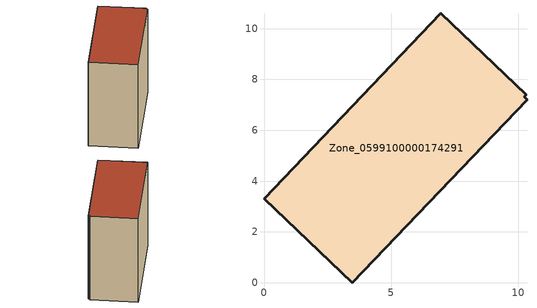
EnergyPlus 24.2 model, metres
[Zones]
Zone_0599100000174291
 floor ground (C_G): 10.31,7.4 10.23,7.32 10.34,7.2 3.47,0 0,3.31 6.96,10.6 z1.91
 wall outside (C_F): 10.31,7.4 6.96,10.6 0,3.31 3.47,0 10.34,7.2 10.23,7.32 10.31,7.4 z1.91:11.34
 roof outside (C_R): 10.23,7.32 10.31,7.4 6.96,10.6 0,3.31 3.47,0 10.34,7.2 z11.34
[BUILDING]
Pand.0599100000174291: North Axis=0; Terrain=City; Loads Convergence Tolerance Value=0.04; Temperature Convergence Tolerance Value=0.4; Solar Distribution=FullExterior; Maximum Number of Warmup Days=25; Minimum Number of Warmup Days=1
[Site:Location]
Rotterdam.The.Hague.AP_ZH_NLD Design_Conditions: Latitude=51.96; Longitude=4.45; Time Zone=1; Elevation=-4.5
[SITE:GROUNDTEMPERATURE:BUILDINGSURFACE]
18, 18, 18, 18, 18, 18, 18, 18, 18, 18, 18, 18
[MATERIAL] Thermal Absorptance=0.9; Solar Absorptance=0.7; Visible Absorptance=0.7
Name | Roughness | Thickness | Conductivity | Density | Specific Heat
G.TI.1992-2005 | MediumSmooth | 0.15 | 0.06 | 540 | 1210
F.TI.1992-2005 | Rough | 0.3 | 0.12 | 1920 | 840
R.TI.1992-2005 | MediumRough | 0.2 | 0.08 | 1500 | 1000
[CONSTRUCTION]
C_G: G.TI.1992-2005
C_F: F.TI.1992-2005
C_R: R.TI.1992-2005
[ZONE]
Zone_0599100000174291: Type=1; Multiplier=1; Ceiling Height=Autocalculate; Volume=Autocalculate; Floor Area=autocalculate; Part of Total Floor Area=Yes
[ZONEINFILTRATION:DESIGNFLOWRATE]
Infil_Zone_0599100000174291: Zone or ZoneList or Space or SpaceList=Zone_0599100000174291; Schedule=AlwaysOn; Design Flow Rate Calculation Method=Flow/Area; Flow Rate per Floor Area=0.0015; Constant Term Coefficient=1; Temperature Term Coefficient=0; Velocity Term Coefficient=0; Velocity Squared Term Coefficient=0
[HVACTEMPLATE:ZONE:IDEALLOADSAIRSYSTEM]
Zone_0599100000174291: Maximum Heating Supply Air Temperature=50; Minimum Cooling Supply Air Temperature=13; Maximum Heating Supply Air Humidity Ratio=0.0156; Minimum Cooling Supply Air Humidity Ratio=0.0077; Heating Limit=NoLimit; Cooling Limit=NoLimit; Dehumidification Control Type=ConstantSensibleHeatRatio; Cooling Sensible Heat Ratio=0.7; Dehumidification Setpoint=60; Humidification Control Type=None; Humidification Setpoint=30; Outdoor Air Method=None; Outdoor Air Flow Rate per Person=0.00944; Outdoor Air Flow Rate per Zone Floor Area=0; Outdoor Air Flow Rate per Zone=0; Demand Controlled Ventilation Type=None; Outdoor Air Economizer Type=NoEconomizer; Heat Recovery Type=None; Sensible Heat Recovery Effectiveness=0.7; Latent Heat Recovery Effectiveness=0.65
[ZONECONTROL:THERMOSTAT]
ThermostatControl_Zone_0599100000174291: Zone or ZoneList=Zone_0599100000174291; Control Type Schedule=DualSetpointControlType; Control 1=Thermostat_Zone_0599100000174291; Temperature Difference Between Cutout And Setpoint=0
[THERMOSTATSETPOINT:DUALSETPOINT]
Thermostat_Zone_0599100000174291: Heating Setpoint Temperature Schedule=HeatingSetpoint_Zone_0599100000174291; Cooling Setpoint Temperature Schedule=CoolingSetpoint_Zone_0599100000174291
[SCHEDULE:COMPACT]
HeatingSetpoint_Zone_0599100000174291: Through: 12/31, For: AllDays, Until: 24:00, 21
CoolingSetpoint_Zone_0599100000174291: Through: 12/31, For: AllDays, Until: 24:00, 24
DualSetpointControlType: Through: 12/31, For: AllDays, Until: 24:00, 4
AlwaysOn: Through: 12/31, For: AllDays, Until: 24:00, 1
